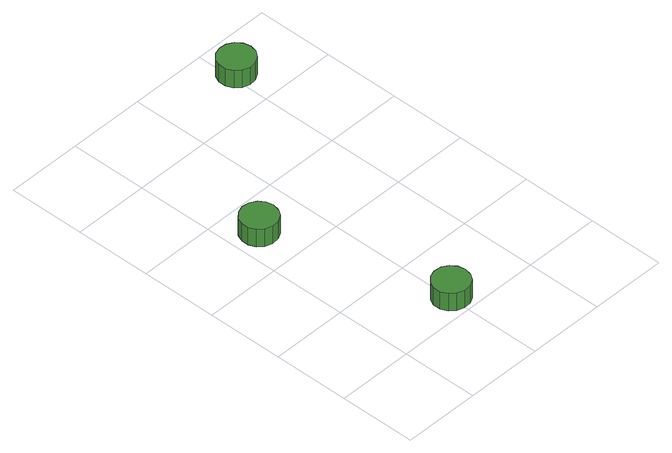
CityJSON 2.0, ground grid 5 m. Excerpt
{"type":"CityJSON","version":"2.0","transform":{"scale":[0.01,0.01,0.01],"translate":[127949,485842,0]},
"CityObjects":{
"tree1":{"type":"SolitaryVegetationObject","attributes":{"function":"something"},"geometry":[{"type":"MultiSurface","lod":"1","boundaries":[[[0,1,2,3,4,5,6,7,8,9,10,11,12,13,14]],[[15,16,17,18,19,20,21,22,23,24,25,26,27,28,29]],[[0,29,28,1]],[[1,28,27,2]],[[2,27,26,3]],[[3,26,25,4]],[[4,25,24,5]],[[5,24,23,6]],[[6,23,22,7]],[[7,22,21,8]],[[8,21,20,9]],[[9,20,19,10]],[[10,19,18,11]],[[11,18,17,12]],[[12,17,16,13]],[[13,16,15,14]],[[14,15,29,0]]]}]},
"tree2":{"type":"SolitaryVegetationObject","attributes":{"function":"something"},"geometry":[{"type":"MultiSurface","lod":"1","boundaries":[[[30,31,32,33,34,35,36,37,38,39,40,41,42,43,44]],[[45,46,47,48,49,50,51,52,53,54,55,56,57,58,59]],[[30,59,58,31]],[[31,58,57,32]],[[32,57,56,33]],[[33,56,55,34]],[[34,55,54,35]],[[35,54,53,36]],[[36,53,52,37]],[[37,52,51,38]],[[38,51,50,39]],[[39,50,49,40]],[[40,49,48,41]],[[41,48,47,42]],[[42,47,46,43]],[[43,46,45,44]],[[44,45,59,30]]]}]},
"tree3":{"type":"SolitaryVegetationObject","attributes":{"function":"something"},"geometry":[{"type":"MultiSurface","lod":"1","boundaries":[[[60,61,62,63,64,65,66,67,68,69,70,71,72,73,74]],[[75,76,77,78,79,80,81,82,83,84,85,86,87,88,89]],[[60,89,88,61]],[[61,88,87,62]],[[62,87,86,63]],[[63,86,85,64]],[[64,85,84,65]],[[65,84,83,66]],[[66,83,82,67]],[[67,82,81,68]],[[68,81,80,69]],[[69,80,79,70]],[[70,79,78,71]],[[71,78,77,72]],[[72,77,76,73]],[[73,76,75,74]],[[74,75,89,60]]]}]}
},
"vertices":[
[625,140,169],[615,188,169],[587,227,169],[545,252,169],[496,257,169],[450,242,169],[414,209,169],[394,165,169],[394,116,169],[414,72,169],[450,39,169],[496,24,169],[545,29,169],[587,53,169],[615,93,169],[615,93,40],[587,53,40],[545,29,40],[496,24,40],[450,39,40],[414,72,40],[394,116,40],[394,165,40],[414,209,40],[450,242,40],[496,257,40],[545,252,40],[587,227,40],[615,188,40],[625,140,40],
[291,1277,165],[281,1325,165],[252,1364,165],[210,1388,165],[162,1394,165],[115,1379,165],[79,1346,165],[60,1301,165],[60,1253,165],[79,1208,165],[115,1176,165],[162,1161,165],[210,1166,165],[252,1190,165],[281,1230,165],[281,1230,36],[252,1190,36],[210,1166,36],[162,1161,36],[115,1176,36],[79,1208,36],[60,1253,36],[60,1301,36],[79,1346,36],[115,1379,36],[162,1394,36],[210,1388,36],[252,1364,36],[281,1325,36],[291,1277,36],
[1148,2252,177],[1138,2299,177],[1109,2339,177],[1067,2363,177],[1019,2368,177],[972,2353,177],[936,2320,177],[916,2276,177],[916,2227,177],[936,2183,177],[972,2150,177],[1019,2135,177],[1067,2140,177],[1109,2165,177],[1138,2204,177],[1138,2204,48],[1109,2165,48],[1067,2140,48],[1019,2135,48],[972,2150,48],[936,2183,48],[916,2227,48],[916,2276,48],[936,2320,48],[972,2353,48],[1019,2368,48],[1067,2363,48],[1109,2339,48],[1138,2299,48],[1148,2252,48]
]}
